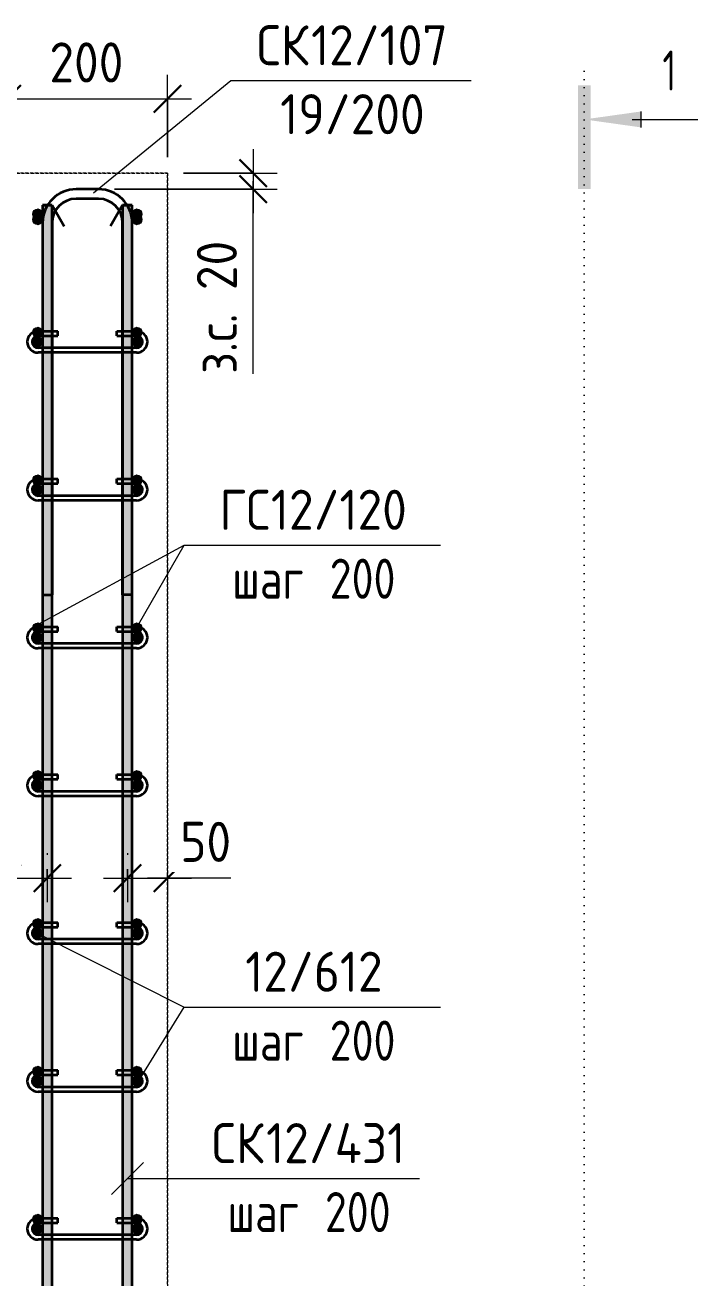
# Model space of a CAD drawing. Header units: millimetres. Extents: x 38156 to 72532, y -3741 to 33881.
# Drawn here: x 53678 to 54518, y -2178 to -615 of the extents above; entities that cross this region are included whole.
import ezdxf

# ---------------------------------------------------------------- set-up
doc = ezdxf.new("R2010")
doc.units = ezdxf.units.MM
doc.linetypes.add('01 Штриховая _4 мм_', pattern=[6, 3.5, -2.5])
doc.linetypes.add('04 Пунктир 10мм', pattern=[10, 0, -10])
for name, color, linetype, lineweight in [('AA_Dim', 7, 'Continuous', 9), ('AA_Dim-20', 7, 'Continuous', 9), ('AA_Linii', 7, 'Continuous', 9), ('AA_Razrez', 7, 'Continuous', 9), ('AA_Vinoska', 7, 'Continuous', 9), ('AF_Stena_Опалубка', 253, 'Continuous', 20), ('KR_Armatura', 7, 'Continuous', 20), ('KR_Armatura_Tonkie', 7, 'Continuous', 20)]:
    doc.layers.add(name, color=color, linetype=linetype, lineweight=lineweight)
doc.styles.add('ISOCPEUR_1', font='isocpeur.ttf', dxfattribs={"width": 0.7, "height": 50})
doc.styles.add('ISOCPEUR_2', font='isocpeur.ttf', dxfattribs={"width": 0.9, "height": 50})
doc.styles.add('ISOCPEUR_3', font='isocpeur.ttf', dxfattribs={"width": 0.8, "height": 50})
doc.dimstyles.new('01_Точн_3_знака__непрозр_', dxfattribs={"dimscale": 304.8, "dimtxt": 49.799059, "dimasz": 0.111549, "dimexe": 0.098425, "dimexo": 0.065617, "dimgap": 0.016404, "dimtad": 1, "dimdec": 3, "dimrnd": 0.001, "dimdsep": 46, "dimtxsty": 'ISOCPEUR_2', "dimblk1": 'OBLIQUE', "dimblk2": 'OBLIQUE', "dimsah": 1, "dimcen": 0.09, "dimdle": 0.098425, "dimazin": 0, "dimtfac": 1, "dimtdec": 4, "dimtix": 1, "dimtmove": 1, "dimatfit": 3, "dimfxl": 1, "dimtvp": 1, "dimtfill": 1, "dimtolj": 1, "dimtzin": 0, "dimlwd": 18, "dimlwe": 18, "dimarcsym": 2})
doc.dimstyles.new('01_Точн_3_знака__непрозр__1', dxfattribs={"dimscale": 304.8, "dimtxt": 49.799059, "dimasz": 0.111549, "dimexe": 0.098425, "dimexo": 0.065617, "dimgap": 0.016404, "dimtad": 1, "dimdec": 3, "dimrnd": 0.001, "dimdsep": 46, "dimtxsty": 'ISOCPEUR_2', "dimblk1": 'OBLIQUE', "dimblk2": 'OBLIQUE', "dimsah": 1, "dimcen": 0.09, "dimdle": 0.098425, "dimazin": 0, "dimtfac": 1, "dimtdec": 4, "dimtix": 1, "dimtmove": 0, "dimatfit": 3, "dimfxl": 1, "dimtvp": 1, "dimtfill": 1, "dimtolj": 1, "dimtzin": 0, "dimlwd": 18, "dimlwe": 18, "dimarcsym": 2})
doc.dimstyles.new('01_Точн_3_знака__непрозр__З_С_', dxfattribs={"dimscale": 304.8, "dimtxt": 49.799059, "dimasz": 0.111549, "dimexe": 0.098425, "dimexo": 0.065617, "dimgap": 0.016404, "dimtad": 1, "dimdec": 3, "dimrnd": 0.001, "dimdsep": 46, "dimtxsty": 'ISOCPEUR_2', "dimblk1": 'OBLIQUE', "dimblk2": 'OBLIQUE', "dimsah": 1, "dimcen": 0.09, "dimdle": 0.098425, "dimazin": 0, "dimtfac": 1, "dimtdec": 4, "dimtix": 1, "dimtmove": 1, "dimatfit": 3, "dimfxl": 1, "dimtvp": 1, "dimtfill": 1, "dimtolj": 1, "dimtzin": 0, "dimlwd": 18, "dimlwe": 18, "dimarcsym": 2})

# ---------------------------------------------------------------- blocks, each defined once
blk = doc.blocks.new('351_Ряд стержней П переменный шаг _НесАрм_РабПлоск_ - Тип 1-3750296-Разрез 2 Арм')
at = {"layer": 'KR_Armatura_Tonkie', "lineweight": 35}
h = blk.add_hatch(color=256, dxfattribs=at)
h.paths.add_polyline_path([(-33213, -2926), (-33209, -2926), (-33209.2, -2777.5), (-33212, -2784.4), (-33213, -2792), (-33213, -2926)])
h.paths.add_polyline_path([(-33221, -2774.9), (-33219.1, -2770.7), (-33212, -2761.8), (-33209, -2759.5), (-33209.2, -840), (-33221, -840), (-33221, -2771)])
h = blk.add_hatch(color=256, dxfattribs=at)
h.paths.add_polyline_path([(-33121, -2926), (-33109, -2926), (-33109.2, -2762), (-33121, -2762), (-33121, -2926)])
h.paths.add_polyline_path([(-33111.1, -2750), (-33109, -2749.9), (-33109.2, -840), (-33121, -840), (-33120.8, -2750), (-33111.9, -2750)])
h = blk.add_hatch(color=256, dxfattribs=at)
h.paths.add_polyline_path([(-33179, -2956), (-33187.5, -2954.7), (-33188.8, -2954.1), (-33189, -2954.5), (-33189.9, -2955.1), (-33183, -2956), (-33180.3, -2956)])
h.paths.add_polyline_path([(-33196.9, -2952.4), (-33197.4, -2950.7), (-33197, -2949.7), (-33200.6, -2946.7), (-33205, -2941), (-33208, -2933.8), (-33209.2, -2926), (-33213, -2926), (-33212, -2933.8), (-33208.5, -2941.6), (-33204.2, -2947.2), (-33197.5, -2952.2)])
blk.add_hatch(color=256, dxfattribs=at).paths.add_polyline_path([(-33151, -2956), (-33121.7, -2956), (-33120.9, -2955.2), (-33114.4, -2946.5), (-33110.4, -2936.3), (-33109.2, -2926), (-33121, -2926), (-33122.2, -2934.3), (-33125, -2941), (-33130.4, -2947.7), (-33136, -2952), (-33143.2, -2955), (-33149.6, -2955.8)])
for p, q in [((-33221, -840), (-33221, -2926)), ((-33209, -840), (-33221, -840)), ((-33221, -840), (-33209, -840)), ((-33221, -840), (-33221, -2926)), ((-33209, -840), (-33221, -840)), ((-33221, -840), (-33209, -840)), ((-33221, -840), (-33221, -2926)), ((-33209, -840), (-33221, -840)), ((-33221, -840), (-33209, -840)), ((-33221, -840), (-33221, -2926)), ((-33209, -840), (-33221, -840)), ((-33221, -840), (-33209, -840)), ((-33221, -840), (-33221, -2926)), ((-33209, -840), (-33221, -840)), ((-33221, -840), (-33209, -840)), ((-33209, -2926), (-33209, -840)), ((-33209, -840), (-33194, -866)), ((-33209, -2926), (-33209, -840)), ((-33209, -840), (-33194, -866)), ((-33209, -2926), (-33209, -840)), ((-33209, -840), (-33194, -866)), ((-33209, -2926), (-33209, -840)), ((-33209, -840), (-33194, -866)), ((-33209, -2926), (-33209, -840)), ((-33209, -840), (-33194, -866)), ((-33121, -840), (-33136, -866)), ((-33121, -840), (-33136, -866)), ((-33121, -840), (-33136, -866)), ((-33121, -840), (-33136, -866)), ((-33121, -840), (-33136, -866)), ((-33121, -840), (-33121, -2926)), ((-33121, -840), (-33109, -840)), ((-33109, -840), (-33121, -840)), ((-33121, -840), (-33121, -2926)), ((-33121, -840), (-33109, -840)), ((-33109, -840), (-33121, -840)), ((-33121, -840), (-33121, -2926)), ((-33121, -840), (-33109, -840)), ((-33109, -840), (-33121, -840)), ((-33121, -840), (-33121, -2926)), ((-33121, -840), (-33109, -840)), ((-33109, -840), (-33121, -840)), ((-33121, -840), (-33121, -2926)), ((-33121, -840), (-33109, -840)), ((-33109, -840), (-33121, -840)), ((-33109, -2926), (-33109, -840)), ((-33109, -2926), (-33109, -840)), ((-33109, -2926), (-33109, -840)), ((-33109, -2926), (-33109, -840)), ((-33109, -2926), (-33109, -840)), ((-33151, -2956), (-33179, -2956)), ((-33151, -2956), (-33179, -2956)), ((-33151, -2956), (-33179, -2956)), ((-33151, -2956), (-33179, -2956)), ((-33151, -2956), (-33179, -2956)), ((-33179, -2968), (-33151, -2968)), ((-33179, -2968), (-33151, -2968)), ((-33179, -2968), (-33151, -2968)), ((-33179, -2968), (-33151, -2968)), ((-33179, -2968), (-33151, -2968))]:
    blk.add_line(p, q, dxfattribs=at)
at = {"layer": 'KR_Armatura_Tonkie', "lineweight": 35, "flags": 128}
for points in [[(-33221, -2926), (-33219, -2938.7), (-33213.3, -2950.2), (-33204.4, -2959.4), (-33193.1, -2965.5), (-33180.5, -2968), (-33179, -2968)], [(-33221, -2926), (-33219, -2938.7), (-33213.3, -2950.2), (-33204.4, -2959.4), (-33193.1, -2965.5), (-33180.5, -2968), (-33179, -2968)], [(-33221, -2926), (-33219, -2938.7), (-33213.3, -2950.2), (-33204.4, -2959.4), (-33193.1, -2965.5), (-33180.5, -2968), (-33179, -2968)], [(-33221, -2926), (-33219, -2938.7), (-33213.3, -2950.2), (-33204.4, -2959.4), (-33193.1, -2965.5), (-33180.5, -2968), (-33179, -2968)], [(-33221, -2926), (-33219, -2938.7), (-33213.3, -2950.2), (-33204.4, -2959.4), (-33193.1, -2965.5), (-33180.5, -2968), (-33179, -2968)], [(-33179, -2956), (-33189.7, -2954), (-33198.9, -2948.4), (-33205.6, -2939.9), (-33208.8, -2929.5), (-33209, -2926)], [(-33179, -2956), (-33189.7, -2954), (-33198.9, -2948.4), (-33205.6, -2939.9), (-33208.8, -2929.5), (-33209, -2926)], [(-33179, -2956), (-33189.7, -2954), (-33198.9, -2948.4), (-33205.6, -2939.9), (-33208.8, -2929.5), (-33209, -2926)], [(-33179, -2956), (-33189.7, -2954), (-33198.9, -2948.4), (-33205.6, -2939.9), (-33208.8, -2929.5), (-33209, -2926)], [(-33179, -2956), (-33189.7, -2954), (-33198.9, -2948.4), (-33205.6, -2939.9), (-33208.8, -2929.5), (-33209, -2926)], [(-33151, -2968), (-33138.3, -2966), (-33126.8, -2960.3), (-33117.6, -2951.4), (-33111.5, -2940.1), (-33109, -2927.5), (-33109, -2926)], [(-33121, -2926), (-33123, -2936.7), (-33128.6, -2945.9), (-33137.1, -2952.6), (-33147.5, -2955.8), (-33151, -2956)], [(-33151, -2968), (-33138.3, -2966), (-33126.8, -2960.3), (-33117.6, -2951.4), (-33111.5, -2940.1), (-33109, -2927.5), (-33109, -2926)], [(-33121, -2926), (-33123, -2936.7), (-33128.6, -2945.9), (-33137.1, -2952.6), (-33147.5, -2955.8), (-33151, -2956)], [(-33151, -2968), (-33138.3, -2966), (-33126.8, -2960.3), (-33117.6, -2951.4), (-33111.5, -2940.1), (-33109, -2927.5), (-33109, -2926)], [(-33121, -2926), (-33123, -2936.7), (-33128.6, -2945.9), (-33137.1, -2952.6), (-33147.5, -2955.8), (-33151, -2956)], [(-33151, -2968), (-33138.3, -2966), (-33126.8, -2960.3), (-33117.6, -2951.4), (-33111.5, -2940.1), (-33109, -2927.5), (-33109, -2926)], [(-33121, -2926), (-33123, -2936.7), (-33128.6, -2945.9), (-33137.1, -2952.6), (-33147.5, -2955.8), (-33151, -2956)], [(-33151, -2968), (-33138.3, -2966), (-33126.8, -2960.3), (-33117.6, -2951.4), (-33111.5, -2940.1), (-33109, -2927.5), (-33109, -2926)], [(-33121, -2926), (-33123, -2936.7), (-33128.6, -2945.9), (-33137.1, -2952.6), (-33147.5, -2955.8), (-33151, -2956)]]:
    blk.add_lwpolyline(points, dxfattribs=at)
blk = doc.blocks.new('Разрез - Номер узла_ сзади-394133-Разрез 2 Арм')
at = {"layer": 'AA_Razrez'}
for points in [[(-32552.5, -819.6), (-32536.6, -819.6), (-32536.6, -690.5), (-32552.5, -690.5)], [(-32473.8, -742.9), (-32473.8, -723.1), (-32544.5, -733)]]:
    blk.add_hatch(color=256, dxfattribs=at).paths.add_polyline_path(points)
for p, q in [((-32484.5, -733), (-32402.5, -733)), ((-32473.8, -723.1), (-32473.8, -742.9))]:
    blk.add_line(p, q, dxfattribs=at)
blk = doc.blocks.new('DIMBLOCK17-Разрез 2 Арм')
at = {"layer": 'AA_Dim-20', "lineweight": 30}
for p, q in [((53655.7, -1679.5), (53672.7, -1662.5)), ((53705.7, -1679.5), (53722.7, -1662.5)), ((53655.7, -1679.5), (53638.7, -1696.5)), ((53705.7, -1679.5), (53688.7, -1696.5))]:
    blk.add_line(p, q, dxfattribs=at)
at = {"layer": 'AA_Dim-20', "lineweight": 18}
for p, q in [((53705.7, -1668.3), (53705.7, -1709.5)), ((53705.7, -1679.5), (53705.7, -1668.3)), ((53584.3, -1679.5), (53667.5, -1679.5)), ((53625.7, -1679.5), (53735.7, -1679.5)), ((53655.7, -1675.4), (53655.7, -1709.5)), ((53655.7, -1679.5), (53655.7, -1675.4)), ((53667.5, -1679.5), (53680.7, -1679.5))]:
    blk.add_line(p, q, dxfattribs=at)
at = {"layer": 'AA_Dim-20', "color": 0, "lineweight": 18, "insert": (53584.3, -1609.1), "char_height": 50, "width": 75.848, "attachment_point": 1, "line_spacing_factor": 1.149209, "style": 'ISOCPEUR_2', "bg_fill": 3, "box_fill_scale": 1.25, "bg_fill_color": 256, "bg_fill_true_color": 13158600, "bg_fill_transparency": 0}
blk.add_mtext('50', dxfattribs=at)
blk = doc.blocks.new('_Oblique')
at = {"color": 0, "linetype": 'ByBlock', "lineweight": -2}
blk.add_line((-0.5, -0.5), (0.5, 0.5), dxfattribs=at)
blk = doc.blocks.new('DIMBLOCK18-Разрез 2 Арм')
at = {"layer": 'AA_Dim-20', "lineweight": 30}
for p, q in [((53805.7, -1679.5), (53822.7, -1662.5)), ((53855.7, -1679.5), (53872.7, -1662.5)), ((53805.7, -1679.5), (53788.7, -1696.5)), ((53855.7, -1679.5), (53838.7, -1696.5))]:
    blk.add_line(p, q, dxfattribs=at)
at = {"layer": 'AA_Dim-20', "lineweight": 18}
for p, q in [((53805.7, -1668.3), (53805.7, -1709.5)), ((53805.7, -1679.5), (53805.7, -1668.3)), ((53775.7, -1679.5), (53885.7, -1679.5)), ((53851.6, -1679.5), (53830.7, -1679.5)), ((53934.8, -1679.5), (53851.6, -1679.5)), ((53855.7, -1675.4), (53855.7, -1709.5)), ((53855.7, -1679.5), (53855.7, -1675.4))]:
    blk.add_line(p, q, dxfattribs=at)
at = {"layer": 'AA_Dim-20', "color": 0, "lineweight": 18, "insert": (53871.6, -1609.1), "char_height": 50, "width": 75.848, "attachment_point": 1, "line_spacing_factor": 1.149209, "style": 'ISOCPEUR_2', "bg_fill": 3, "box_fill_scale": 1.25, "bg_fill_color": 256, "bg_fill_true_color": 13158600, "bg_fill_transparency": 0}
blk.add_mtext('50', dxfattribs=at)
blk = doc.blocks.new('DIMBLOCK22-Разрез 2 Арм')
at = {"layer": 'AA_Dim-20', "lineweight": 18}
for p, q in [((53962.7, -770), (53962.7, -850)), ((53875.7, -800), (53992.7, -800)), ((53962.7, -800), (53875.7, -800)), ((53962.7, -857), (53962.7, -810)), ((53789.7, -820), (53992.7, -820)), ((53962.7, -820), (53789.7, -820)), ((53962.7, -1050.3), (53962.7, -857))]:
    blk.add_line(p, q, dxfattribs=at)
at = {"layer": 'AA_Dim-20', "lineweight": 30}
for p, q in [((53962.7, -800), (53945.7, -783)), ((53962.7, -820), (53945.7, -803)), ((53962.7, -800), (53979.7, -817)), ((53962.7, -820), (53979.7, -837))]:
    blk.add_line(p, q, dxfattribs=at)
at = {"layer": 'AA_Dim-20', "color": 0, "lineweight": 18, "insert": (53892.4, -1050.3), "char_height": 50, "width": 208.007, "attachment_point": 1, "rotation": 90, "line_spacing_factor": 1.149209, "style": 'ISOCPEUR_2', "bg_fill": 3, "box_fill_scale": 1.25, "bg_fill_color": 256, "bg_fill_true_color": 13158600, "bg_fill_transparency": 0}
blk.add_mtext('з.с. 20', dxfattribs=at)
blk = doc.blocks.new('042_М_Арматуры - Диам длина поз _ Шаг _засечки_-3174167-Разрез 2 Арм')
at = {"layer": 'AA_Vinoska'}
blk.add_line((-31497.5, -2859), (-31217.5, -2859), dxfattribs=at)
blk = doc.blocks.new('042_М_Арматуры - Диам длина поз _ Комментарий-2260297-Разрез 2 Арм')
at = {"layer": 'AA_Vinoska'}
blk.add_line((-33044.2, -1840.2), (-32724.2, -1840.2), dxfattribs=at)
blk = doc.blocks.new('042_М_Арматуры - Диам длина поз _ Шаг колво-3174169-Разрез 2 Арм')
at = {"layer": 'AA_Vinoska'}
blk.add_line((-32985.8, -684.5), (-32685.8, -684.5), dxfattribs=at)
blk = doc.blocks.new('DIMBLOCK25-Разрез 2 Арм')
at = {"layer": 'AA_Dim-20', "lineweight": 18}
for p, q in [((53655.7, -780), (53655.7, -677.2)), ((53855.7, -780), (53855.7, -677.2)), ((53655.7, -707.2), (53885.7, -707.2)), ((53655.7, -707.2), (53655.7, -780)), ((53855.7, -707.2), (53855.7, -780))]:
    blk.add_line(p, q, dxfattribs=at)
at = {"layer": 'AA_Dim-20', "lineweight": 30}
for p, q in [((53655.7, -707.2), (53672.7, -690.2)), ((53855.7, -707.2), (53872.7, -690.2)), ((53655.7, -707.2), (53638.7, -724.2)), ((53855.7, -707.2), (53838.7, -724.2))]:
    blk.add_line(p, q, dxfattribs=at)
at = {"layer": 'AA_Dim-20', "color": 0, "lineweight": 18, "insert": (53708.3, -636.9), "char_height": 50, "width": 113.772, "attachment_point": 1, "line_spacing_factor": 1.149209, "style": 'ISOCPEUR_2', "bg_fill": 3, "box_fill_scale": 1.25, "bg_fill_color": 256, "bg_fill_true_color": 13158600, "bg_fill_transparency": 0}
blk.add_mtext('200', dxfattribs=at)

msp = doc.modelspace()

# ---------------------------------------------------------------- hatches: boundary and pattern name
at = {"layer": 'KR_Armatura'}
h = msp.add_hatch(color=256, dxfattribs=at)
edge = h.paths.add_edge_path()
edge.add_arc((53693.674, -851), 6, 0, 360)
h = msp.add_hatch(color=256, dxfattribs=at)
edge = h.paths.add_edge_path()
edge.add_arc((53693.674, -858), 6, 0, 360)
for points in [[(53693.674, -857), (53698.8701, -854), (53698.8701, -848), (53693.674, -845), (53688.4778, -848), (53688.4778, -854), (53690.6953, -855.2802)], [(53693.674, -864), (53698.8701, -861), (53698.8701, -855), (53693.674, -852), (53688.4778, -855), (53688.4778, -861)], [(53817.674, -857), (53822.8701, -854), (53822.8701, -848), (53817.674, -845), (53812.4778, -848), (53812.4778, -854), (53814.6953, -855.2802)], [(53817.674, -864), (53822.8701, -861), (53822.8701, -855), (53817.674, -852), (53812.4778, -855), (53812.4778, -861)], [(53693.674, -1004.4), (53698.8701, -1001.4), (53698.8701, -995.4), (53693.674, -992.4), (53688.4778, -995.4), (53688.4778, -1001.4)], [(53817.674, -1004.4), (53822.8701, -1001.4), (53822.8701, -995.4), (53817.674, -992.4), (53812.4778, -995.4), (53812.4778, -1001.4)], [(53693.674, -1016.4), (53698.8701, -1013.4), (53698.8701, -1007.4), (53693.674, -1004.4), (53688.4778, -1007.4), (53688.4778, -1013.4)], [(53817.674, -1016.4), (53822.8701, -1013.4), (53822.8701, -1007.4), (53817.674, -1004.4), (53812.4778, -1007.4), (53812.4778, -1013.4)], [(53693.674, -1188.8), (53698.8701, -1185.8), (53698.8701, -1179.8), (53693.674, -1176.8), (53688.4778, -1179.8), (53688.4778, -1185.8), (53689.8426, -1186.5879)], [(53817.674, -1188.8), (53822.8701, -1185.8), (53822.8701, -1179.8), (53817.674, -1176.8), (53812.4778, -1179.8), (53812.4778, -1185.8), (53813.8426, -1186.5879)], [(53693.674, -1200.8), (53698.8701, -1197.8), (53698.8701, -1191.8), (53693.674, -1188.8), (53688.4778, -1191.8), (53688.4778, -1197.8)], [(53817.674, -1200.8), (53822.8701, -1197.8), (53822.8701, -1191.8), (53817.674, -1188.8), (53812.4778, -1191.8), (53812.4778, -1197.8)], [(53693.674, -1373.2), (53698.8701, -1370.2), (53698.8701, -1364.2), (53693.674, -1361.2), (53688.4778, -1364.2), (53688.4778, -1370.2)], [(53693.674, -1385.2), (53698.8701, -1382.2), (53698.8701, -1376.2), (53693.674, -1373.2), (53688.4778, -1376.2), (53688.4778, -1382.2)], [(53817.674, -1373.2), (53822.8701, -1370.2), (53822.8701, -1364.2), (53817.674, -1361.2), (53812.4778, -1364.2), (53812.4778, -1370.2), (53817.2384, -1372.9485)], [(53817.674, -1385.2), (53822.8701, -1382.2), (53822.8701, -1376.2), (53817.674, -1373.2), (53812.4778, -1376.2), (53812.4778, -1382.2), (53814.3863, -1383.3019)], [(53693.674, -1557.6), (53698.8701, -1554.6), (53698.8701, -1548.6), (53693.674, -1545.6), (53688.4778, -1548.6), (53688.4778, -1554.6)], [(53817.674, -1557.6), (53822.8701, -1554.6), (53822.8701, -1548.6), (53817.674, -1545.6), (53812.4778, -1548.6), (53812.4778, -1554.6)], [(53693.674, -1569.6), (53698.8701, -1566.6), (53698.8701, -1560.6), (53693.674, -1557.6), (53688.4778, -1560.6), (53688.4778, -1566.6)], [(53817.674, -1569.6), (53822.8701, -1566.6), (53822.8701, -1560.6), (53817.674, -1557.6), (53812.4778, -1560.6), (53812.4778, -1566.6)], [(53693.674, -1742), (53698.8701, -1739), (53698.8701, -1733), (53693.674, -1730), (53688.4778, -1733), (53688.4778, -1739)], [(53817.674, -1742), (53822.8701, -1739), (53822.8701, -1733), (53817.674, -1730), (53812.4778, -1733), (53812.4778, -1739)], [(53693.674, -1754), (53698.8701, -1751), (53698.8701, -1745), (53693.674, -1742), (53688.4778, -1745), (53688.4778, -1751)], [(53817.674, -1754), (53822.8701, -1751), (53822.8701, -1745), (53817.674, -1742), (53812.4778, -1745), (53812.4778, -1751)], [(53693.674, -1926.4), (53698.8701, -1923.4), (53698.8701, -1917.4), (53693.674, -1914.4), (53688.4778, -1917.4), (53688.4778, -1923.4)], [(53817.674, -1926.4), (53822.8701, -1923.4), (53822.8701, -1917.4), (53817.674, -1914.4), (53812.4778, -1917.4), (53812.4778, -1923.4)], [(53693.674, -1938.4), (53698.8701, -1935.4), (53698.8701, -1929.4), (53693.674, -1926.4), (53688.4778, -1929.4), (53688.4778, -1935.4)], [(53817.674, -1938.4), (53822.8701, -1935.4), (53822.8701, -1929.4), (53817.674, -1926.4), (53812.4778, -1929.4), (53812.4778, -1935.4)], [(53693.674, -2110.8), (53698.8701, -2107.8), (53698.8701, -2101.8), (53693.674, -2098.8), (53688.4778, -2101.8), (53688.4778, -2107.8)], [(53817.674, -2110.8), (53822.8701, -2107.8), (53822.8701, -2101.8), (53817.674, -2098.8), (53812.4778, -2101.8), (53812.4778, -2107.8), (53812.889, -2108.0374)], [(53693.674, -2122.8), (53698.8701, -2119.8), (53698.8701, -2113.8), (53693.674, -2110.8), (53688.4778, -2113.8), (53688.4778, -2119.8)], [(53817.674, -2122.8), (53822.8701, -2119.8), (53822.8701, -2113.8), (53817.674, -2110.8), (53812.4778, -2113.8), (53812.4778, -2119.8)]]:
    msp.add_hatch(color=256, dxfattribs=at).paths.add_polyline_path(points)
h = msp.add_hatch(color=256, dxfattribs=at)
edge = h.paths.add_edge_path()
edge.add_arc((53817.674, -851), 6, 0, 360)
h = msp.add_hatch(color=256, dxfattribs=at)
edge = h.paths.add_edge_path()
edge.add_arc((53817.674, -858), 6, 0, 360)
h = msp.add_hatch(color=256, dxfattribs=at)
edge = h.paths.add_edge_path()
edge.add_arc((53693.674, -998.4), 6, 0, 360)
h = msp.add_hatch(color=256, dxfattribs=at)
edge = h.paths.add_edge_path()
edge.add_arc((53817.674, -998.4), 6, 0, 360)
h = msp.add_hatch(color=256, dxfattribs=at)
edge = h.paths.add_edge_path()
edge.add_arc((53693.674, -1010.4), 6, 0, 360)
h = msp.add_hatch(color=256, dxfattribs=at)
edge = h.paths.add_edge_path()
edge.add_arc((53817.674, -1010.4), 6, 0, 360)
h = msp.add_hatch(color=256, dxfattribs=at)
edge = h.paths.add_edge_path()
edge.add_arc((53693.674, -1182.8), 6, 0, 360)
h = msp.add_hatch(color=256, dxfattribs=at)
edge = h.paths.add_edge_path()
edge.add_arc((53817.674, -1182.8), 6, 0, 360)
h = msp.add_hatch(color=256, dxfattribs=at)
edge = h.paths.add_edge_path()
edge.add_arc((53693.674, -1194.8), 6, 0, 360)
h = msp.add_hatch(color=256, dxfattribs=at)
edge = h.paths.add_edge_path()
edge.add_arc((53817.674, -1194.8), 6, 0, 360)
h = msp.add_hatch(color=256, dxfattribs=at)
edge = h.paths.add_edge_path()
edge.add_arc((53693.674, -1367.2), 6, 0, 360)
h = msp.add_hatch(color=256, dxfattribs=at)
edge = h.paths.add_edge_path()
edge.add_arc((53693.674, -1379.2), 6, 0, 360)
h = msp.add_hatch(color=256, dxfattribs=at)
edge = h.paths.add_edge_path()
edge.add_arc((53817.674, -1367.2), 6, 0, 360)
h = msp.add_hatch(color=256, dxfattribs=at)
edge = h.paths.add_edge_path()
edge.add_arc((53817.674, -1379.2), 6, 0, 360)
h = msp.add_hatch(color=256, dxfattribs=at)
edge = h.paths.add_edge_path()
edge.add_arc((53693.674, -1551.6), 6, 0, 360)
h = msp.add_hatch(color=256, dxfattribs=at)
edge = h.paths.add_edge_path()
edge.add_arc((53817.674, -1551.6), 6, 0, 360)
h = msp.add_hatch(color=256, dxfattribs=at)
edge = h.paths.add_edge_path()
edge.add_arc((53693.674, -1563.6), 6, 0, 360)
h = msp.add_hatch(color=256, dxfattribs=at)
edge = h.paths.add_edge_path()
edge.add_arc((53817.674, -1563.6), 6, 0, 360)
h = msp.add_hatch(color=256, dxfattribs=at)
edge = h.paths.add_edge_path()
edge.add_arc((53693.674, -1736), 6, 0, 360)
h = msp.add_hatch(color=256, dxfattribs=at)
edge = h.paths.add_edge_path()
edge.add_arc((53817.674, -1736), 6, 0, 360)
h = msp.add_hatch(color=256, dxfattribs=at)
edge = h.paths.add_edge_path()
edge.add_arc((53693.674, -1748), 6, 0, 360)
h = msp.add_hatch(color=256, dxfattribs=at)
edge = h.paths.add_edge_path()
edge.add_arc((53817.674, -1748), 6, 0, 360)
h = msp.add_hatch(color=256, dxfattribs=at)
edge = h.paths.add_edge_path()
edge.add_arc((53693.674, -1920.4), 6, 0, 360)
h = msp.add_hatch(color=256, dxfattribs=at)
edge = h.paths.add_edge_path()
edge.add_arc((53817.674, -1920.4), 6, 0, 360)
h = msp.add_hatch(color=256, dxfattribs=at)
edge = h.paths.add_edge_path()
edge.add_arc((53693.674, -1932.4), 6, 0, 360)
h = msp.add_hatch(color=256, dxfattribs=at)
edge = h.paths.add_edge_path()
edge.add_arc((53817.674, -1932.4), 6, 0, 360)
h = msp.add_hatch(color=256, dxfattribs=at)
edge = h.paths.add_edge_path()
edge.add_arc((53693.674, -2104.8), 6, 0, 360)
h = msp.add_hatch(color=256, dxfattribs=at)
edge = h.paths.add_edge_path()
edge.add_arc((53817.674, -2104.8), 6, 0, 360)
h = msp.add_hatch(color=256, dxfattribs=at)
edge = h.paths.add_edge_path()
edge.add_arc((53693.674, -2116.8), 6, 0, 360)
h = msp.add_hatch(color=256, dxfattribs=at)
edge = h.paths.add_edge_path()
edge.add_arc((53817.674, -2116.8), 6, 0, 360)

# ---------------------------------------------------------------- linework, layer by layer
at = {"layer": 'AA_Linii', "lineweight": 20}
for p, q in [((53705.674, -1648.2629), (53705.674, -1650.2629)), ((53805.674, -1648.2629), (53805.674, -1650.2629))]:
    msp.add_line(p, q, dxfattribs=at)
at = {"layer": 'AA_Razrez', "linetype": '04 Пунктир 10мм'}
msp.add_line((54376.214, -672.9959), (54376.214, -3329.2154), dxfattribs=at)
at = {"layer": 'AA_Vinoska'}
for p, q in [((53693.8885, -1362.7854), (53876.4881, -1263.9771)), ((53819.7558, -1362.8212), (53876.4881, -1263.9771)), ((53693.674, -1748.2741), (53876.4881, -1840.2)), ((53820.4449, -1931.379), (53876.4881, -1840.2)), ((53805.674, -2054), (53825.674, -2034)), ((53805.674, -2054), (53785.674, -2074)), ((53805.674, -2054), (53890.4881, -2054))]:
    msp.add_line(p, q, dxfattribs=at)
at = {"layer": 'AF_Stena_Опалубка', "linetype": '01 Штриховая _4 мм_'}
for p, q in [((53655.674, -800), (53855.674, -800)), ((53855.674, -800), (53655.674, -800)), ((53855.674, -800), (53855.674, -2720)), ((53855.674, -2720), (53855.674, -800))]:
    msp.add_line(p, q, dxfattribs=at)
at = {"layer": 'KR_Armatura'}
for p, q in [((53693.674, -845), (53688.4778, -848)), ((53688.4778, -848), (53688.4778, -854)), ((53693.674, -852), (53688.4778, -855)), ((53688.4778, -854), (53690.6953, -855.2802)), ((53688.4778, -855), (53688.4778, -861)), ((53690.6953, -855.2802), (53693.674, -857)), ((53698.8701, -848), (53693.674, -845)), ((53698.8701, -855), (53693.674, -852)), ((53693.674, -857), (53698.8701, -854)), ((53698.8701, -854), (53698.8701, -848)), ((53698.8701, -861), (53698.8701, -855)), ((53817.674, -845), (53812.4778, -848)), ((53812.4778, -848), (53812.4778, -854)), ((53817.674, -852), (53812.4778, -855)), ((53812.4778, -854), (53814.6953, -855.2802)), ((53812.4778, -855), (53812.4778, -861)), ((53814.6953, -855.2802), (53817.674, -857)), ((53822.8701, -848), (53817.674, -845)), ((53822.8701, -855), (53817.674, -852)), ((53817.674, -857), (53822.8701, -854)), ((53822.8701, -854), (53822.8701, -848)), ((53822.8701, -861), (53822.8701, -855)), ((53688.4778, -861), (53693.674, -864)), ((53693.674, -864), (53698.8701, -861)), ((53812.4778, -861), (53817.674, -864)), ((53817.674, -864), (53822.8701, -861)), ((53693.674, -992.4), (53688.4778, -995.4)), ((53688.4778, -995.4), (53688.4778, -1001.4)), ((53698.8701, -995.4), (53693.674, -992.4)), ((53698.8701, -1001.4), (53698.8701, -995.4)), ((53817.674, -992.4), (53812.4778, -995.4)), ((53812.4778, -995.4), (53812.4778, -1001.4)), ((53822.8701, -995.4), (53817.674, -992.4)), ((53822.8701, -1001.4), (53822.8701, -995.4)), ((53688.4778, -1001.4), (53693.674, -1004.4)), ((53693.674, -1004.4), (53688.4778, -1007.4)), ((53688.4778, -1007.4), (53688.4778, -1013.4)), ((53688.4778, -1013.4), (53693.674, -1016.4)), ((53693.674, -1004.4), (53698.8701, -1001.4)), ((53698.8701, -1007.4), (53693.674, -1004.4)), ((53693.674, -1016.4), (53698.8701, -1013.4)), ((53698.8701, -1013.4), (53698.8701, -1007.4)), ((53812.4778, -1001.4), (53817.674, -1004.4)), ((53817.674, -1004.4), (53812.4778, -1007.4)), ((53812.4778, -1007.4), (53812.4778, -1013.4)), ((53812.4778, -1013.4), (53817.674, -1016.4)), ((53817.674, -1004.4), (53822.8701, -1001.4)), ((53822.8701, -1007.4), (53817.674, -1004.4)), ((53817.674, -1016.4), (53822.8701, -1013.4)), ((53822.8701, -1013.4), (53822.8701, -1007.4)), ((53693.674, -1176.8), (53688.4778, -1179.8)), ((53688.4778, -1179.8), (53688.4778, -1185.8)), ((53688.4778, -1185.8), (53689.8426, -1186.5879)), ((53689.8426, -1186.5879), (53693.674, -1188.8)), ((53698.8701, -1179.8), (53693.674, -1176.8)), ((53693.674, -1188.8), (53698.8701, -1185.8)), ((53698.8701, -1185.8), (53698.8701, -1179.8)), ((53817.674, -1176.8), (53812.4778, -1179.8)), ((53812.4778, -1179.8), (53812.4778, -1185.8)), ((53812.4778, -1185.8), (53813.8426, -1186.5879)), ((53813.8426, -1186.5879), (53817.674, -1188.8)), ((53822.8701, -1179.8), (53817.674, -1176.8)), ((53817.674, -1188.8), (53822.8701, -1185.8)), ((53822.8701, -1185.8), (53822.8701, -1179.8)), ((53693.674, -1188.8), (53688.4778, -1191.8)), ((53688.4778, -1191.8), (53688.4778, -1197.8)), ((53688.4778, -1197.8), (53693.674, -1200.8)), ((53698.8701, -1191.8), (53693.674, -1188.8)), ((53693.674, -1200.8), (53698.8701, -1197.8)), ((53698.8701, -1197.8), (53698.8701, -1191.8)), ((53817.674, -1188.8), (53812.4778, -1191.8)), ((53812.4778, -1191.8), (53812.4778, -1197.8)), ((53812.4778, -1197.8), (53817.674, -1200.8)), ((53822.8701, -1191.8), (53817.674, -1188.8)), ((53817.674, -1200.8), (53822.8701, -1197.8)), ((53822.8701, -1197.8), (53822.8701, -1191.8)), ((53693.674, -1361.2), (53688.4778, -1364.2)), ((53688.4778, -1364.2), (53688.4778, -1370.2)), ((53688.4778, -1370.2), (53693.674, -1373.2)), ((53693.674, -1373.2), (53688.4778, -1376.2)), ((53698.8701, -1364.2), (53693.674, -1361.2)), ((53693.674, -1373.2), (53698.8701, -1370.2)), ((53698.8701, -1376.2), (53693.674, -1373.2)), ((53698.8701, -1370.2), (53698.8701, -1364.2)), ((53817.674, -1361.2), (53812.4778, -1364.2)), ((53812.4778, -1364.2), (53812.4778, -1370.2)), ((53812.4778, -1370.2), (53817.2384, -1372.9485)), ((53817.674, -1373.2), (53812.4778, -1376.2)), ((53817.2384, -1372.9485), (53817.674, -1373.2)), ((53822.8701, -1364.2), (53817.674, -1361.2)), ((53817.674, -1373.2), (53822.8701, -1370.2)), ((53822.8701, -1376.2), (53817.674, -1373.2)), ((53822.8701, -1370.2), (53822.8701, -1364.2)), ((53688.4778, -1376.2), (53688.4778, -1382.2)), ((53688.4778, -1382.2), (53693.674, -1385.2)), ((53693.674, -1385.2), (53698.8701, -1382.2)), ((53698.8701, -1382.2), (53698.8701, -1376.2)), ((53812.4778, -1376.2), (53812.4778, -1382.2)), ((53812.4778, -1382.2), (53814.3863, -1383.3019)), ((53814.3863, -1383.3019), (53817.674, -1385.2)), ((53817.674, -1385.2), (53822.8701, -1382.2)), ((53822.8701, -1382.2), (53822.8701, -1376.2)), ((53693.674, -1545.6), (53688.4778, -1548.6)), ((53698.8701, -1548.6), (53693.674, -1545.6)), ((53817.674, -1545.6), (53812.4778, -1548.6)), ((53822.8701, -1548.6), (53817.674, -1545.6)), ((53688.4778, -1548.6), (53688.4778, -1554.6)), ((53688.4778, -1554.6), (53693.674, -1557.6)), ((53693.674, -1557.6), (53688.4778, -1560.6)), ((53688.4778, -1560.6), (53688.4778, -1566.6)), ((53693.674, -1557.6), (53698.8701, -1554.6)), ((53698.8701, -1560.6), (53693.674, -1557.6)), ((53698.8701, -1554.6), (53698.8701, -1548.6)), ((53698.8701, -1566.6), (53698.8701, -1560.6)), ((53812.4778, -1548.6), (53812.4778, -1554.6)), ((53812.4778, -1554.6), (53817.674, -1557.6)), ((53817.674, -1557.6), (53812.4778, -1560.6)), ((53812.4778, -1560.6), (53812.4778, -1566.6)), ((53817.674, -1557.6), (53822.8701, -1554.6)), ((53822.8701, -1560.6), (53817.674, -1557.6)), ((53822.8701, -1554.6), (53822.8701, -1548.6)), ((53822.8701, -1566.6), (53822.8701, -1560.6)), ((53688.4778, -1566.6), (53693.674, -1569.6)), ((53693.674, -1569.6), (53698.8701, -1566.6)), ((53812.4778, -1566.6), (53817.674, -1569.6)), ((53817.674, -1569.6), (53822.8701, -1566.6)), ((53693.674, -1730), (53688.4778, -1733)), ((53688.4778, -1733), (53688.4778, -1739)), ((53698.8701, -1733), (53693.674, -1730)), ((53698.8701, -1739), (53698.8701, -1733)), ((53817.674, -1730), (53812.4778, -1733)), ((53812.4778, -1733), (53812.4778, -1739)), ((53822.8701, -1733), (53817.674, -1730)), ((53822.8701, -1739), (53822.8701, -1733)), ((53688.4778, -1739), (53693.674, -1742)), ((53693.674, -1742), (53688.4778, -1745)), ((53688.4778, -1745), (53688.4778, -1751)), ((53693.674, -1742), (53698.8701, -1739)), ((53698.8701, -1745), (53693.674, -1742)), ((53698.8701, -1751), (53698.8701, -1745)), ((53812.4778, -1739), (53817.674, -1742)), ((53817.674, -1742), (53812.4778, -1745)), ((53812.4778, -1745), (53812.4778, -1751)), ((53817.674, -1742), (53822.8701, -1739)), ((53822.8701, -1745), (53817.674, -1742)), ((53822.8701, -1751), (53822.8701, -1745)), ((53688.4778, -1751), (53693.674, -1754)), ((53693.674, -1754), (53698.8701, -1751)), ((53812.4778, -1751), (53817.674, -1754)), ((53817.674, -1754), (53822.8701, -1751)), ((53693.674, -1914.4), (53688.4778, -1917.4)), ((53688.4778, -1917.4), (53688.4778, -1923.4)), ((53698.8701, -1917.4), (53693.674, -1914.4)), ((53698.8701, -1923.4), (53698.8701, -1917.4)), ((53817.674, -1914.4), (53812.4778, -1917.4)), ((53812.4778, -1917.4), (53812.4778, -1923.4)), ((53822.8701, -1917.4), (53817.674, -1914.4)), ((53822.8701, -1923.4), (53822.8701, -1917.4)), ((53688.4778, -1923.4), (53693.674, -1926.4)), ((53693.674, -1926.4), (53688.4778, -1929.4)), ((53688.4778, -1929.4), (53688.4778, -1935.4)), ((53688.4778, -1935.4), (53693.674, -1938.4)), ((53693.674, -1926.4), (53698.8701, -1923.4)), ((53698.8701, -1929.4), (53693.674, -1926.4)), ((53693.674, -1938.4), (53698.8701, -1935.4)), ((53698.8701, -1935.4), (53698.8701, -1929.4)), ((53812.4778, -1923.4), (53817.674, -1926.4)), ((53817.674, -1926.4), (53812.4778, -1929.4)), ((53812.4778, -1929.4), (53812.4778, -1935.4)), ((53812.4778, -1935.4), (53817.674, -1938.4)), ((53817.674, -1926.4), (53822.8701, -1923.4)), ((53822.8701, -1929.4), (53817.674, -1926.4)), ((53817.674, -1938.4), (53822.8701, -1935.4)), ((53822.8701, -1935.4), (53822.8701, -1929.4)), ((53693.674, -2098.8), (53688.4778, -2101.8)), ((53688.4778, -2101.8), (53688.4778, -2107.8)), ((53688.4778, -2107.8), (53693.674, -2110.8)), ((53698.8701, -2101.8), (53693.674, -2098.8)), ((53693.674, -2110.8), (53698.8701, -2107.8)), ((53698.8701, -2107.8), (53698.8701, -2101.8)), ((53817.674, -2098.8), (53812.4778, -2101.8)), ((53812.4778, -2101.8), (53812.4778, -2107.8)), ((53812.4778, -2107.8), (53812.889, -2108.0374)), ((53812.889, -2108.0374), (53817.674, -2110.8)), ((53822.8701, -2101.8), (53817.674, -2098.8)), ((53817.674, -2110.8), (53822.8701, -2107.8)), ((53822.8701, -2107.8), (53822.8701, -2101.8)), ((53693.674, -2110.8), (53688.4778, -2113.8)), ((53688.4778, -2113.8), (53688.4778, -2119.8)), ((53688.4778, -2119.8), (53693.674, -2122.8)), ((53698.8701, -2113.8), (53693.674, -2110.8)), ((53693.674, -2122.8), (53698.8701, -2119.8)), ((53698.8701, -2119.8), (53698.8701, -2113.8)), ((53817.674, -2110.8), (53812.4778, -2113.8)), ((53812.4778, -2113.8), (53812.4778, -2119.8)), ((53812.4778, -2119.8), (53817.674, -2122.8)), ((53822.8701, -2113.8), (53817.674, -2110.8)), ((53817.674, -2122.8), (53822.8701, -2119.8)), ((53822.8701, -2119.8), (53822.8701, -2113.8))]:
    msp.add_line(p, q, dxfattribs=at)
for centre in [(53693.674, -851), (53693.674, -858), (53817.674, -851), (53817.674, -858), (53693.674, -998.4), (53817.674, -998.4), (53693.674, -1010.4), (53817.674, -1010.4), (53693.674, -1182.8), (53817.674, -1182.8), (53693.674, -1194.8), (53817.674, -1194.8), (53693.674, -1367.2), (53693.674, -1379.2), (53817.674, -1367.2), (53817.674, -1379.2), (53693.674, -1551.6), (53817.674, -1551.6), (53693.674, -1563.6), (53817.674, -1563.6), (53693.674, -1736), (53817.674, -1736), (53693.674, -1748), (53817.674, -1748), (53693.674, -1920.4), (53817.674, -1920.4), (53693.674, -1932.4), (53817.674, -1932.4), (53693.674, -2104.8), (53817.674, -2104.8), (53693.674, -2116.8), (53817.674, -2116.8)]:
    msp.add_circle(centre, 6, dxfattribs=at)
at = {"layer": 'KR_Armatura_Tonkie', "lineweight": 35}
for p, q in [((53769.674, -820), (53741.674, -820)), ((53769.674, -832), (53741.674, -832)), ((53699.674, -862), (53699.674, -1326)), ((53711.674, -862), (53711.674, -1326)), ((53799.674, -1326), (53799.674, -862)), ((53811.674, -1326), (53811.674, -862)), ((53694.174, -996.9), (53718.6873, -996.9)), ((53694.174, -996.9), (53718.6873, -996.9)), ((53718.6873, -1002.9), (53718.6873, -996.9)), ((53718.6873, -1002.9), (53718.6873, -996.9)), ((53792.6607, -996.9), (53817.174, -996.9)), ((53792.6607, -1002.9), (53792.6607, -996.9)), ((53792.6607, -996.9), (53817.174, -996.9)), ((53792.6607, -1002.9), (53792.6607, -996.9)), ((53694.174, -1002.9), (53718.6873, -1002.9)), ((53694.174, -1002.9), (53718.6873, -1002.9)), ((53792.6607, -1002.9), (53817.174, -1002.9)), ((53792.6607, -1002.9), (53817.174, -1002.9)), ((53817.174, -1017.9), (53694.174, -1017.9)), ((53817.174, -1017.9), (53694.174, -1017.9)), ((53817.174, -1023.9), (53694.174, -1023.9)), ((53817.174, -1023.9), (53694.174, -1023.9)), ((53694.174, -1181.3), (53718.6873, -1181.3)), ((53694.174, -1181.3), (53718.6873, -1181.3)), ((53694.174, -1181.3), (53718.6873, -1181.3)), ((53694.174, -1187.3), (53718.6873, -1187.3)), ((53694.174, -1187.3), (53718.6873, -1187.3)), ((53694.174, -1187.3), (53718.6873, -1187.3)), ((53718.6873, -1187.3), (53718.6873, -1181.3)), ((53718.6873, -1187.3), (53718.6873, -1181.3)), ((53718.6873, -1187.3), (53718.6873, -1181.3)), ((53792.6607, -1181.3), (53817.174, -1181.3)), ((53792.6607, -1187.3), (53792.6607, -1181.3)), ((53792.6607, -1181.3), (53817.174, -1181.3)), ((53792.6607, -1187.3), (53792.6607, -1181.3)), ((53792.6607, -1181.3), (53817.174, -1181.3)), ((53792.6607, -1187.3), (53792.6607, -1181.3)), ((53792.6607, -1187.3), (53817.174, -1187.3)), ((53792.6607, -1187.3), (53817.174, -1187.3)), ((53792.6607, -1187.3), (53817.174, -1187.3)), ((53817.174, -1202.3), (53694.174, -1202.3)), ((53817.174, -1202.3), (53694.174, -1202.3)), ((53817.174, -1202.3), (53694.174, -1202.3)), ((53817.174, -1208.3), (53694.174, -1208.3)), ((53817.174, -1208.3), (53694.174, -1208.3)), ((53817.174, -1208.3), (53694.174, -1208.3)), ((53699.674, -1326), (53711.674, -1326)), ((53811.674, -1326), (53799.674, -1326)), ((53694.174, -1365.7), (53718.6873, -1365.7)), ((53694.174, -1365.7), (53718.6873, -1365.7)), ((53694.174, -1371.7), (53718.6873, -1371.7)), ((53694.174, -1371.7), (53718.6873, -1371.7)), ((53718.6873, -1371.7), (53718.6873, -1365.7)), ((53718.6873, -1371.7), (53718.6873, -1365.7)), ((53792.6607, -1365.7), (53817.174, -1365.7)), ((53792.6607, -1371.7), (53792.6607, -1365.7)), ((53792.6607, -1365.7), (53817.174, -1365.7)), ((53792.6607, -1371.7), (53792.6607, -1365.7)), ((53792.6607, -1371.7), (53817.174, -1371.7)), ((53792.6607, -1371.7), (53817.174, -1371.7)), ((53817.174, -1386.7), (53694.174, -1386.7)), ((53817.174, -1386.7), (53694.174, -1386.7)), ((53817.174, -1392.7), (53694.174, -1392.7)), ((53817.174, -1392.7), (53694.174, -1392.7)), ((53694.174, -1550.1), (53718.6873, -1550.1)), ((53694.174, -1550.1), (53718.6873, -1550.1)), ((53694.174, -1550.1), (53718.6873, -1550.1)), ((53694.174, -1556.1), (53718.6873, -1556.1)), ((53694.174, -1556.1), (53718.6873, -1556.1)), ((53694.174, -1556.1), (53718.6873, -1556.1)), ((53718.6873, -1556.1), (53718.6873, -1550.1)), ((53718.6873, -1556.1), (53718.6873, -1550.1)), ((53718.6873, -1556.1), (53718.6873, -1550.1)), ((53792.6607, -1550.1), (53817.174, -1550.1)), ((53792.6607, -1556.1), (53792.6607, -1550.1)), ((53792.6607, -1550.1), (53817.174, -1550.1)), ((53792.6607, -1556.1), (53792.6607, -1550.1)), ((53792.6607, -1550.1), (53817.174, -1550.1)), ((53792.6607, -1556.1), (53792.6607, -1550.1)), ((53792.6607, -1556.1), (53817.174, -1556.1)), ((53792.6607, -1556.1), (53817.174, -1556.1)), ((53792.6607, -1556.1), (53817.174, -1556.1)), ((53817.174, -1571.1), (53694.174, -1571.1)), ((53817.174, -1571.1), (53694.174, -1571.1)), ((53817.174, -1571.1), (53694.174, -1571.1)), ((53817.174, -1577.1), (53694.174, -1577.1)), ((53817.174, -1577.1), (53694.174, -1577.1)), ((53817.174, -1577.1), (53694.174, -1577.1)), ((53694.174, -1734.5), (53718.6873, -1734.5)), ((53694.174, -1734.5), (53718.6873, -1734.5)), ((53718.6873, -1740.5), (53718.6873, -1734.5)), ((53718.6873, -1740.5), (53718.6873, -1734.5)), ((53792.6607, -1734.5), (53817.174, -1734.5)), ((53792.6607, -1740.5), (53792.6607, -1734.5)), ((53792.6607, -1734.5), (53817.174, -1734.5)), ((53792.6607, -1740.5), (53792.6607, -1734.5)), ((53694.174, -1740.5), (53718.6873, -1740.5)), ((53694.174, -1740.5), (53718.6873, -1740.5)), ((53792.6607, -1740.5), (53817.174, -1740.5)), ((53792.6607, -1740.5), (53817.174, -1740.5)), ((53817.174, -1755.5), (53694.174, -1755.5)), ((53817.174, -1755.5), (53694.174, -1755.5)), ((53817.174, -1761.5), (53694.174, -1761.5)), ((53817.174, -1761.5), (53694.174, -1761.5)), ((53694.174, -1918.9), (53718.6873, -1918.9)), ((53694.174, -1918.9), (53718.6873, -1918.9)), ((53694.174, -1918.9), (53718.6873, -1918.9)), ((53718.6873, -1924.9), (53718.6873, -1918.9)), ((53718.6873, -1924.9), (53718.6873, -1918.9)), ((53718.6873, -1924.9), (53718.6873, -1918.9)), ((53792.6607, -1918.9), (53817.174, -1918.9)), ((53792.6607, -1924.9), (53792.6607, -1918.9)), ((53792.6607, -1918.9), (53817.174, -1918.9)), ((53792.6607, -1924.9), (53792.6607, -1918.9)), ((53792.6607, -1918.9), (53817.174, -1918.9)), ((53792.6607, -1924.9), (53792.6607, -1918.9)), ((53694.174, -1924.9), (53718.6873, -1924.9)), ((53694.174, -1924.9), (53718.6873, -1924.9)), ((53694.174, -1924.9), (53718.6873, -1924.9)), ((53792.6607, -1924.9), (53817.174, -1924.9)), ((53792.6607, -1924.9), (53817.174, -1924.9)), ((53792.6607, -1924.9), (53817.174, -1924.9)), ((53817.174, -1939.9), (53694.174, -1939.9)), ((53817.174, -1939.9), (53694.174, -1939.9)), ((53817.174, -1939.9), (53694.174, -1939.9)), ((53817.174, -1945.9), (53694.174, -1945.9)), ((53817.174, -1945.9), (53694.174, -1945.9)), ((53817.174, -1945.9), (53694.174, -1945.9)), ((53694.174, -2103.3), (53718.6873, -2103.3)), ((53694.174, -2103.3), (53718.6873, -2103.3)), ((53694.174, -2109.3), (53718.6873, -2109.3)), ((53694.174, -2109.3), (53718.6873, -2109.3)), ((53718.6873, -2109.3), (53718.6873, -2103.3)), ((53718.6873, -2109.3), (53718.6873, -2103.3)), ((53792.6607, -2103.3), (53817.174, -2103.3)), ((53792.6607, -2109.3), (53792.6607, -2103.3)), ((53792.6607, -2103.3), (53817.174, -2103.3)), ((53792.6607, -2109.3), (53792.6607, -2103.3)), ((53792.6607, -2109.3), (53817.174, -2109.3)), ((53792.6607, -2109.3), (53817.174, -2109.3)), ((53817.174, -2124.3), (53694.174, -2124.3)), ((53817.174, -2124.3), (53694.174, -2124.3)), ((53817.174, -2130.3), (53694.174, -2130.3)), ((53817.174, -2130.3), (53694.174, -2130.3))]:
    msp.add_line(p, q, dxfattribs=at)
for centre, radius, start, end in [((53741.674, -862), 42, 90, 180), ((53769.674, -862), 42, 360, 90), ((53741.674, -862), 30, 90, 180), ((53769.674, -862), 30, 0, 90), ((53694.174, -1010.4), 13.5, 90, 270), ((53694.174, -1010.4), 13.5, 90, 270), ((53817.174, -1010.4), 13.5, 270, 90), ((53817.174, -1010.4), 13.5, 270, 90), ((53694.174, -1010.4), 7.5, 90, 270), ((53694.174, -1010.4), 7.5, 90, 270), ((53817.174, -1010.4), 7.5, 270, 90), ((53817.174, -1010.4), 7.5, 270, 90), ((53694.174, -1194.8), 13.5, 90, 270), ((53694.174, -1194.8), 13.5, 90, 270), ((53694.174, -1194.8), 13.5, 90, 270), ((53694.174, -1194.8), 7.5, 90, 270), ((53694.174, -1194.8), 7.5, 90, 270), ((53694.174, -1194.8), 7.5, 90, 270), ((53817.174, -1194.8), 13.5, 270, 90), ((53817.174, -1194.8), 13.5, 270, 90), ((53817.174, -1194.8), 13.5, 270, 90), ((53817.174, -1194.8), 7.5, 270, 90), ((53817.174, -1194.8), 7.5, 270, 90), ((53817.174, -1194.8), 7.5, 270, 90), ((53694.174, -1379.2), 13.5, 90, 270), ((53694.174, -1379.2), 13.5, 90, 270), ((53694.174, -1379.2), 7.5, 90, 270), ((53694.174, -1379.2), 7.5, 90, 270), ((53817.174, -1379.2), 13.5, 270, 90), ((53817.174, -1379.2), 13.5, 270, 90), ((53817.174, -1379.2), 7.5, 270, 90), ((53817.174, -1379.2), 7.5, 270, 90), ((53694.174, -1563.6), 13.5, 90, 270), ((53694.174, -1563.6), 13.5, 90, 270), ((53694.174, -1563.6), 13.5, 90, 270), ((53694.174, -1563.6), 7.5, 90, 270), ((53694.174, -1563.6), 7.5, 90, 270), ((53694.174, -1563.6), 7.5, 90, 270), ((53817.174, -1563.6), 13.5, 270, 90), ((53817.174, -1563.6), 13.5, 270, 90), ((53817.174, -1563.6), 13.5, 270, 90), ((53817.174, -1563.6), 7.5, 270, 90), ((53817.174, -1563.6), 7.5, 270, 90), ((53817.174, -1563.6), 7.5, 270, 90), ((53694.174, -1748), 13.5, 90, 270), ((53694.174, -1748), 13.5, 90, 270), ((53817.174, -1748), 13.5, 270, 90), ((53817.174, -1748), 13.5, 270, 90), ((53694.174, -1748), 7.5, 90, 270), ((53694.174, -1748), 7.5, 90, 270), ((53817.174, -1748), 7.5, 270, 90), ((53817.174, -1748), 7.5, 270, 90), ((53694.174, -1932.4), 13.5, 90, 270), ((53694.174, -1932.4), 13.5, 90, 270), ((53694.174, -1932.4), 13.5, 90, 270), ((53817.174, -1932.4), 13.5, 270, 90), ((53817.174, -1932.4), 13.5, 270, 90), ((53817.174, -1932.4), 13.5, 270, 90), ((53694.174, -1932.4), 7.5, 90, 270), ((53694.174, -1932.4), 7.5, 90, 270), ((53694.174, -1932.4), 7.5, 90, 270), ((53817.174, -1932.4), 7.5, 270, 90), ((53817.174, -1932.4), 7.5, 270, 90), ((53817.174, -1932.4), 7.5, 270, 90), ((53694.174, -2116.8), 13.5, 90, 270), ((53694.174, -2116.8), 13.5, 90, 270), ((53694.174, -2116.8), 7.5, 90, 270), ((53694.174, -2116.8), 7.5, 90, 270), ((53817.174, -2116.8), 13.5, 270, 90), ((53817.174, -2116.8), 13.5, 270, 90), ((53817.174, -2116.8), 7.5, 270, 90), ((53817.174, -2116.8), 7.5, 270, 90)]:
    msp.add_arc(centre, radius, start, end, dxfattribs=at)

# ---------------------------------------------------------------- block references
at = {"layer": 'AA_Razrez'}
msp.add_blockref('Разрез - Номер узла_ сзади-394133-Разрез 2 Арм', (86920.674, 0), dxfattribs=at)
at = {"layer": 'AA_Vinoska'}
for name, p in [('042_М_Арматуры - Диам длина поз _ Шаг колво-3174169-Разрез 2 Арм', (86920.674, 0)), ('042_М_Арматуры - Диам длина поз _ Комментарий-2260297-Разрез 2 Арм', (86920.674, 576.2229)), ('042_М_Арматуры - Диам длина поз _ Комментарий-2260297-Разрез 2 Арм', (86920.674, 0)), ('042_М_Арматуры - Диам длина поз _ Шаг _засечки_-3174167-Разрез 2 Арм', (85388.0216, 805))]:
    msp.add_blockref(name, p, dxfattribs=at)
at = {"layer": 'KR_Armatura_Tonkie', "lineweight": 35}
msp.add_blockref('351_Ряд стержней П переменный шаг _НесАрм_РабПлоск_ - Тип 1-3750296-Разрез 2 Арм', (86920.674, 0), dxfattribs=at)

# ---------------------------------------------------------------- texts
at = {"layer": 'AA_Razrez', "insert": (54473.7366, -647.0266), "char_height": 50, "width": 21.324887, "attachment_point": 1, "style": 'ISOCPEUR_1'}
msp.add_mtext('\\fISOCPEUR|b0|i0|c204|p34|;\\W.7;1', dxfattribs=at)
at = {"layer": 'AA_Vinoska', "char_height": 50, "attachment_point": 1}
for s, insert, width, style in [('СК', (53967.2146, -615.4448), 82.253137, 'ISOCPEUR_2'), ('12/107', (54035.0803, -615.4448), 210.683475, 'ISOCPEUR_2'), ('19/200', (53996.4646, -701.4259), 222.227775, 'ISOCPEUR_2'), ('ГС', (53920.5809, -1194.8951), 77.924025, 'ISOCPEUR_2'), ('12/120', (53984.8746, -1194.8951), 210.683475, 'ISOCPEUR_2'), (' 200', (54032.8292, -1280.8761), 133.4008, 'ISOCPEUR_3'), ('шаг', (53936.5209, -1280.8761), 116.7257, 'ISOCPEUR_3'), ('12/612', (53952.8009, -1771.1179), 210.683475, 'ISOCPEUR_2'), (' 200', (54032.8292, -1857.099), 133.4008, 'ISOCPEUR_3'), ('шаг', (53936.5209, -1857.099), 116.7257, 'ISOCPEUR_3'), ('СК', (53911.0709, -1984.9179), 82.253137, 'ISOCPEUR_2'), ('12/431', (53978.9365, -1984.9179), 215.012587, 'ISOCPEUR_2'), (' 200', (54026.8292, -2070.899), 133.4008, 'ISOCPEUR_3'), ('шаг', (53930.5209, -2070.899), 116.7257, 'ISOCPEUR_3')]:
    msp.add_mtext(s, dxfattribs=dict(at, insert=insert, width=width, style=style))

# ---------------------------------------------------------------- next in the draw order: dimensions: what is measured, and where the dimension line sits
at = {"layer": 'AA_Dim', "lineweight": 18}
dim = msp.add_linear_dim(base=(53962.7207, -820), p1=(53855.674, -800), p2=(53769.674, -820), angle=90, dimstyle='01_Точн_3_знака__непрозр__З_С_', override={"dimpost": '<>', "dimfxl": 88.29496}, dxfattribs=at)
dim.commit()
dim.dimension.update_dxf_attribs({"geometry": 'DIMBLOCK22-Разрез 2 Арм', "text_midpoint": (53925.7312, -946.292), "dimtype": 160, "text_rotation": 90})
for base, p1, p2, picture, middle in [((53705.674, -1679.464), (53655.674, -1655.4224), (53705.674, -1648.2629), 'DIMBLOCK17-Разрез 2 Арм', (53622.2553, -1642.4746)), ((53855.674, -1679.464), (53805.674, -1648.2629), (53855.674, -1655.4224), 'DIMBLOCK18-Разрез 2 Арм', (53909.5146, -1642.4746))]:
    dim = msp.add_linear_dim(base=base, p1=p1, p2=p2, dimstyle='01_Точн_3_знака__непрозр_', override={"dimpost": '<>', "dimfxl": 50.509985}, dxfattribs=at)
    dim.commit()
    dim.dimension.update_dxf_attribs({"geometry": picture, "text_midpoint": middle, "dimtype": 160})

# ---------------------------------------------------------------- next in the draw order: linework, layer by layer
at = {"layer": 'AA_Vinoska'}
msp.add_line((53763.1583, -824.6551), (53934.9218, -684.5269), dxfattribs=at)

# ---------------------------------------------------------------- next in the draw order: dimensions: what is measured, and where the dimension line sits
at = {"layer": 'AA_Dim', "lineweight": 18}
dim = msp.add_linear_dim(base=(53855.674, -707.2298), p1=(53655.674, -800), p2=(53855.674, -800), dimstyle='01_Точн_3_знака__непрозр__1', override={"dimpost": '<>', "dimfxl": 200}, dxfattribs=at)
dim.commit()
dim.dimension.update_dxf_attribs({"geometry": 'DIMBLOCK25-Разрез 2 Арм', "text_midpoint": (53755.674, -677.2298)})

doc.saveas('drawing.dxf')
